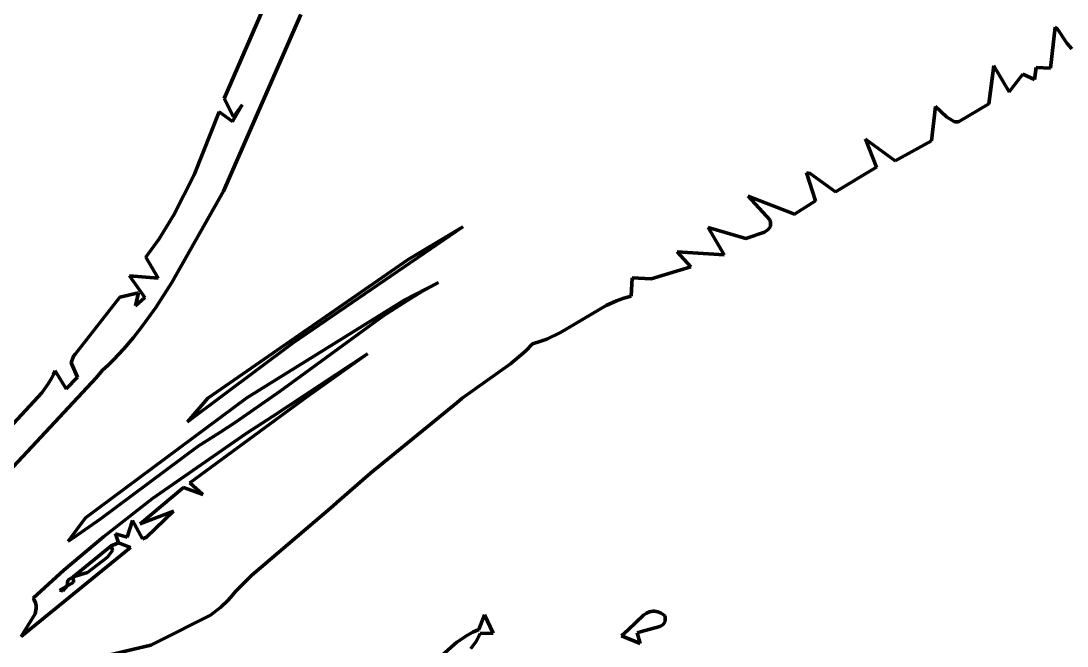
# Model space of a CAD drawing. Header units: millimetres. Extents: x 0 to 14.2, y 0 to 19.5.
# Drawn here: x 1.137 to 2.981, y 12.331 to 13.432 of the extents above; entities that cross this region are included whole.
import ezdxf

# ---------------------------------------------------------------- set-up
doc = ezdxf.new("R2010")
doc.units = ezdxf.units.MM
doc.layers.add('color#010101ff', color=7, linetype='CONTINUOUS', lineweight=100)
doc.layers.add('color#fdfdfdff', color=7, linetype='CONTINUOUS', lineweight=100)

msp = doc.modelspace()

# ---------------------------------------------------------------- linework, layer by layer
at = {"layer": 'color#010101ff'}
for p, q in [((1.4951, 13.2954), (1.5792, 13.4887)), ((1.6301, 13.4433), (1.4941, 13.1321)), ((2.9518, 13.3492), (2.9603, 13.4211)), ((2.9603, 13.4211), (2.9637, 13.4189)), ((2.9637, 13.4189), (2.9803, 13.3932)), ((2.9803, 13.3932), (2.9891, 13.383)), ((2.843, 13.286), (2.852, 13.3532)), ((2.852, 13.3532), (2.879, 13.3072)), ((2.879, 13.3072), (2.9028, 13.3385)), ((2.9028, 13.3385), (2.9237, 13.3287)), ((2.9237, 13.3287), (2.9263, 13.3499)), ((2.9263, 13.3499), (2.9518, 13.3492)), ((1.5117, 13.2632), (1.4951, 13.2954)), ((1.5098, 13.2547), (1.5268, 13.2844)), ((1.5268, 13.2844), (1.5117, 13.2632)), ((2.7419, 13.221), (2.749, 13.2816)), ((2.749, 13.2816), (2.7683, 13.2633)), ((2.7899, 13.2541), (2.843, 13.286)), ((1.4425, 13.1612), (1.4864, 13.2721)), ((1.4864, 13.2721), (1.5098, 13.2547)), ((2.7683, 13.2633), (2.7827, 13.2543)), ((2.7827, 13.2543), (2.7899, 13.2541)), ((2.6452, 13.1744), (2.6258, 13.224)), ((2.6258, 13.224), (2.6777, 13.1856)), ((2.6777, 13.1856), (2.7419, 13.221)), ((2.573, 13.1309), (2.6452, 13.1744)), ((1.4065, 13.0903), (1.4425, 13.1612)), ((2.5376, 13.1149), (2.5216, 13.1644)), ((2.5216, 13.1644), (2.5284, 13.1635)), ((2.5284, 13.1635), (2.573, 13.1309)), ((1.4941, 13.1321), (1.4031, 12.9713)), ((2.4569, 13.0818), (2.419, 13.1231)), ((2.419, 13.1231), (2.5008, 13.0916)), ((2.5008, 13.0916), (2.5376, 13.1149)), ((1.3804, 13.048), (1.4065, 13.0903)), ((2.4577, 13.0793), (2.4569, 13.0818)), ((2.4582, 13.0769), (2.4577, 13.0793)), ((2.4584, 13.0747), (2.4582, 13.0769)), ((1.9159, 13.0695), (1.6165, 12.8647)), ((1.8197, 13.012), (1.8997, 13.0602)), ((1.8997, 13.0602), (1.9159, 13.0695)), ((2.3767, 13.0202), (2.3483, 13.0682)), ((2.3483, 13.0682), (2.415, 13.0486)), ((2.4165, 13.0495), (2.4478, 13.0601)), ((2.4478, 13.0601), (2.4543, 13.0645)), ((2.4543, 13.0645), (2.4566, 13.0674)), ((2.4566, 13.0674), (2.458, 13.0707)), ((2.458, 13.0707), (2.4584, 13.0747)), ((1.3572, 13.0157), (1.3804, 13.048)), ((2.415, 13.0486), (2.4165, 13.0495)), ((2.318, 12.9988), (2.2935, 13.0251)), ((2.2935, 13.0251), (2.3767, 13.0202)), ((1.3788, 12.9787), (1.3572, 13.0157)), ((1.4662, 12.7677), (1.8197, 13.012)), ((1.3551, 12.9451), (1.3285, 12.983)), ((1.3285, 12.983), (1.3788, 12.9787)), ((2.2479, 12.9779), (2.318, 12.9988)), ((1.4031, 12.9713), (1.3745, 12.9271)), ((1.8126, 12.9402), (1.8731, 12.9712)), ((1.8731, 12.9712), (1.8448, 12.9557)), ((2.2124, 12.9471), (2.2146, 12.9794)), ((2.2146, 12.9794), (2.2479, 12.9779)), ((1.3114, 12.9454), (1.3443, 12.9528)), ((1.3443, 12.9528), (1.339, 12.93)), ((1.8448, 12.9557), (1.8171, 12.9392)), ((2.1994, 12.9435), (2.2124, 12.9471)), ((1.2333, 12.8454), (1.3114, 12.9454)), ((1.339, 12.93), (1.3551, 12.9451)), ((1.5351, 12.7682), (1.8126, 12.9402)), ((1.8171, 12.9392), (1.7765, 12.9131)), ((2.0881, 12.8831), (2.1687, 12.9307)), ((2.1687, 12.9307), (2.1868, 12.9389)), ((2.1868, 12.9389), (2.1994, 12.9435)), ((1.3745, 12.9271), (1.3514, 12.8951)), ((1.7765, 12.9131), (1.594, 12.7799)), ((1.3514, 12.8951), (1.3351, 12.8744)), ((1.3351, 12.8744), (1.318, 12.8544)), ((2.064, 12.8716), (2.0881, 12.8831)), ((1.318, 12.8544), (1.2999, 12.8351)), ((1.6165, 12.8647), (1.4303, 12.7256)), ((2.0265, 12.8505), (2.0384, 12.8633)), ((2.0384, 12.8633), (2.0515, 12.867)), ((2.0515, 12.867), (2.064, 12.8716)), ((1.2256, 12.8299), (1.2298, 12.8414)), ((1.2298, 12.8414), (1.2333, 12.8454)), ((1.5802, 12.7349), (1.7477, 12.8457)), ((1.7477, 12.8457), (1.6429, 12.771)), ((1.9999, 12.8282), (2.0265, 12.8505)), ((1.2365, 12.8045), (1.2256, 12.8299)), ((1.2905, 12.8257), (1.2809, 12.8166)), ((1.2999, 12.8351), (1.2905, 12.8257)), ((1.9147, 12.7676), (1.9999, 12.8282)), ((1.2697, 12.803), (1.1074, 12.6295)), ((1.1849, 12.7924), (1.1914, 12.8035)), ((1.1914, 12.8035), (1.1943, 12.8093)), ((1.1943, 12.8093), (1.197, 12.8153)), ((1.197, 12.8153), (1.2165, 12.7836)), ((1.2165, 12.7836), (1.2365, 12.8045)), ((1.2809, 12.8166), (1.2697, 12.803)), ((1.1736, 12.7767), (1.1849, 12.7924)), ((1.1166, 12.7153), (1.1736, 12.7767)), ((1.2506, 12.5565), (1.5351, 12.7682)), ((1.4303, 12.7256), (1.4662, 12.7677)), ((1.6429, 12.771), (1.4346, 12.6184)), ((1.594, 12.7799), (1.5148, 12.7243)), ((1.9061, 12.7597), (1.9147, 12.7676)), ((1.7533, 12.6355), (1.9061, 12.7597)), ((1.5342, 12.7051), (1.5802, 12.7349)), ((1.4876, 12.7069), (1.4491, 12.6829)), ((1.5148, 12.7243), (1.4876, 12.7069)), ((1.369, 12.5904), (1.5342, 12.7051)), ((1.4491, 12.6829), (1.2767, 12.5539)), ((1.6939, 12.5838), (1.7533, 12.6355)), ((1.4346, 12.6184), (1.4577, 12.5974)), ((1.4233, 12.6098), (1.347, 12.5459)), ((1.4577, 12.5974), (1.4233, 12.6098)), ((1.2823, 12.5232), (1.369, 12.5904)), ((1.6869, 12.5769), (1.6939, 12.5838)), ((1.347, 12.5459), (1.4058, 12.5681)), ((1.4058, 12.5681), (1.358, 12.5223)), ((1.5439, 12.4557), (1.6869, 12.5769)), ((1.2204, 12.5157), (1.2506, 12.5565)), ((1.2767, 12.5539), (1.23, 12.5218)), ((1.3336, 12.552), (1.3239, 12.5226)), ((1.3514, 12.5195), (1.3336, 12.552)), ((1.2125, 12.4642), (1.2823, 12.5232)), ((1.3239, 12.5226), (1.3035, 12.5286)), ((1.3035, 12.5286), (1.3087, 12.5122)), ((1.358, 12.5223), (1.3514, 12.5195)), ((1.3299, 12.5042), (1.1373, 12.3473)), ((1.23, 12.5218), (1.2204, 12.5157)), ((1.296, 12.5072), (1.2288, 12.4523)), ((1.3087, 12.5122), (1.296, 12.5072)), ((1.296, 12.5072), (1.3087, 12.5122)), ((1.2981, 12.4987), (1.296, 12.5072)), ((1.3087, 12.5122), (1.3299, 12.5042)), ((1.2542, 12.4599), (1.2892, 12.4871)), ((1.2892, 12.4871), (1.2981, 12.4987)), ((1.1586, 12.4148), (1.2125, 12.4642)), ((1.2288, 12.4523), (1.2194, 12.4465)), ((1.2288, 12.4523), (1.2542, 12.4599)), ((1.2293, 12.4428), (1.2288, 12.4523)), ((1.5152, 12.4267), (1.5439, 12.4557)), ((1.2185, 12.4367), (1.2055, 12.429)), ((1.2108, 12.4279), (1.2185, 12.4367)), ((1.2194, 12.4465), (1.2185, 12.4367)), ((1.2185, 12.4367), (1.2293, 12.4428)), ((1.1601, 12.4121), (1.1586, 12.4148)), ((1.1623, 12.4069), (1.1601, 12.4121)), ((1.2055, 12.429), (1.2055, 12.429)), ((1.2055, 12.429), (1.2108, 12.4279)), ((1.4893, 12.3993), (1.502, 12.4115)), ((1.502, 12.4115), (1.5098, 12.4205)), ((1.5098, 12.4205), (1.5152, 12.4267)), ((1.1621, 12.3872), (1.1638, 12.3968)), ((1.1635, 12.4018), (1.1623, 12.4069)), ((1.1638, 12.3968), (1.1635, 12.4018)), ((1.4708, 12.3851), (1.4893, 12.3993)), ((1.1373, 12.3473), (1.1621, 12.3872)), ((1.3764, 12.3373), (1.4708, 12.3851)), ((1.9538, 12.3854), (1.9442, 12.3595)), ((1.9696, 12.3534), (1.9538, 12.3854)), ((2.2344, 12.3852), (2.2073, 12.3589)), ((2.2397, 12.3885), (2.2344, 12.3852)), ((2.2452, 12.3908), (2.2397, 12.3885)), ((2.2479, 12.3915), (2.2452, 12.3908)), ((2.2508, 12.3919), (2.2479, 12.3915)), ((2.2537, 12.392), (2.2508, 12.3919)), ((2.2566, 12.3917), (2.2537, 12.392)), ((2.2596, 12.391), (2.2566, 12.3917)), ((2.2626, 12.3899), (2.2596, 12.391)), ((2.2656, 12.3884), (2.2626, 12.3899)), ((2.2688, 12.3864), (2.2656, 12.3884)), ((2.272, 12.3839), (2.2688, 12.3864)), ((2.2708, 12.3711), (2.2723, 12.3746)), ((2.2725, 12.3812), (2.272, 12.3839)), ((2.2723, 12.3746), (2.2727, 12.3766)), ((2.2728, 12.3788), (2.2725, 12.3812)), ((2.2727, 12.3766), (2.2728, 12.3788)), ((1.9442, 12.3595), (1.9337, 12.3551)), ((2.2073, 12.3589), (2.1958, 12.3483)), ((2.2234, 12.3536), (2.2306, 12.3564)), ((2.2306, 12.3564), (2.2632, 12.3648)), ((2.2632, 12.3648), (2.2683, 12.3682)), ((2.2683, 12.3682), (2.2708, 12.3711)), ((1.9238, 12.3498), (1.9055, 12.3374)), ((1.9337, 12.3551), (1.9238, 12.3498)), ((1.9301, 12.3264), (1.9396, 12.3384)), ((1.9396, 12.3384), (1.9464, 12.3526)), ((1.9464, 12.3526), (1.9696, 12.3534)), ((2.1958, 12.3483), (2.2282, 12.3351)), ((2.2282, 12.3351), (2.2234, 12.3536)), ((1.2088, 12.295), (1.3659, 12.3323)), ((1.3659, 12.3323), (1.3764, 12.3373)), ((1.9055, 12.3374), (1.8428, 12.2823))]:
    msp.add_line(p, q, dxfattribs=at)
at = {"layer": 'color#fdfdfdff'}
for p, q in [((1.5792, 13.4887), (1.4951, 13.2954)), ((1.4941, 13.1321), (1.6301, 13.4433)), ((2.9603, 13.4211), (2.9518, 13.3492)), ((2.9637, 13.4189), (2.9603, 13.4211)), ((2.9803, 13.3932), (2.9637, 13.4189)), ((2.9891, 13.383), (2.9803, 13.3932)), ((2.852, 13.3532), (2.843, 13.286)), ((2.879, 13.3072), (2.852, 13.3532)), ((2.9028, 13.3385), (2.879, 13.3072)), ((2.9237, 13.3287), (2.9028, 13.3385)), ((2.9263, 13.3499), (2.9237, 13.3287)), ((2.9518, 13.3492), (2.9263, 13.3499)), ((1.4951, 13.2954), (1.5117, 13.2632)), ((1.5268, 13.2844), (1.5098, 13.2547)), ((1.5117, 13.2632), (1.5268, 13.2844)), ((2.749, 13.2816), (2.7419, 13.221)), ((2.7683, 13.2633), (2.749, 13.2816)), ((2.843, 13.286), (2.7899, 13.2541)), ((1.4864, 13.2721), (1.4425, 13.1612)), ((1.5098, 13.2547), (1.4864, 13.2721)), ((2.7827, 13.2543), (2.7683, 13.2633)), ((2.7899, 13.2541), (2.7827, 13.2543)), ((2.6777, 13.1856), (2.6258, 13.224)), ((2.6258, 13.224), (2.6452, 13.1744)), ((2.7419, 13.221), (2.6777, 13.1856)), ((2.6452, 13.1744), (2.573, 13.1309)), ((1.4425, 13.1612), (1.4065, 13.0903)), ((2.5284, 13.1635), (2.5216, 13.1644)), ((2.5216, 13.1644), (2.5376, 13.1149)), ((2.573, 13.1309), (2.5284, 13.1635)), ((1.4031, 12.9713), (1.4941, 13.1321)), ((2.5008, 13.0916), (2.419, 13.1231)), ((2.419, 13.1231), (2.4569, 13.0818)), ((2.5376, 13.1149), (2.5008, 13.0916)), ((1.4065, 13.0903), (1.3804, 13.048)), ((2.4569, 13.0818), (2.4577, 13.0793)), ((2.4577, 13.0793), (2.4582, 13.0769)), ((2.4582, 13.0769), (2.4584, 13.0747)), ((1.6165, 12.8647), (1.9159, 13.0695)), ((1.8997, 13.0602), (1.8197, 13.012)), ((1.9159, 13.0695), (1.8997, 13.0602)), ((2.415, 13.0486), (2.3483, 13.0682)), ((2.3483, 13.0682), (2.3767, 13.0202)), ((2.4478, 13.0601), (2.4165, 13.0495)), ((2.4543, 13.0645), (2.4478, 13.0601)), ((2.4566, 13.0674), (2.4543, 13.0645)), ((2.458, 13.0707), (2.4566, 13.0674)), ((2.4584, 13.0747), (2.458, 13.0707)), ((1.3804, 13.048), (1.3572, 13.0157)), ((2.4165, 13.0495), (2.415, 13.0486)), ((2.3767, 13.0202), (2.2935, 13.0251)), ((2.2935, 13.0251), (2.318, 12.9988)), ((1.3572, 13.0157), (1.3788, 12.9787)), ((1.8197, 13.012), (1.4662, 12.7677)), ((1.3788, 12.9787), (1.3285, 12.983)), ((1.3285, 12.983), (1.3551, 12.9451)), ((2.318, 12.9988), (2.2479, 12.9779)), ((1.3745, 12.9271), (1.4031, 12.9713)), ((1.8731, 12.9712), (1.8126, 12.9402)), ((1.8448, 12.9557), (1.8731, 12.9712)), ((2.2146, 12.9794), (2.2124, 12.9471)), ((2.2479, 12.9779), (2.2146, 12.9794)), ((1.3443, 12.9528), (1.3114, 12.9454)), ((1.339, 12.93), (1.3443, 12.9528)), ((1.8171, 12.9392), (1.8448, 12.9557)), ((2.2124, 12.9471), (2.1994, 12.9435)), ((1.3114, 12.9454), (1.2333, 12.8454)), ((1.3551, 12.9451), (1.339, 12.93)), ((1.8126, 12.9402), (1.5351, 12.7682)), ((1.7765, 12.9131), (1.8171, 12.9392)), ((2.1687, 12.9307), (2.0881, 12.8831)), ((2.1868, 12.9389), (2.1687, 12.9307)), ((2.1994, 12.9435), (2.1868, 12.9389)), ((1.3514, 12.8951), (1.3745, 12.9271)), ((1.594, 12.7799), (1.7765, 12.9131)), ((1.3351, 12.8744), (1.3514, 12.8951)), ((1.318, 12.8544), (1.3351, 12.8744)), ((2.0881, 12.8831), (2.064, 12.8716)), ((1.2999, 12.8351), (1.318, 12.8544)), ((1.4303, 12.7256), (1.6165, 12.8647)), ((2.0384, 12.8633), (2.0265, 12.8505)), ((2.0515, 12.867), (2.0384, 12.8633)), ((2.064, 12.8716), (2.0515, 12.867)), ((1.2298, 12.8414), (1.2256, 12.8299)), ((1.2333, 12.8454), (1.2298, 12.8414)), ((1.7477, 12.8457), (1.5802, 12.7349)), ((1.6429, 12.771), (1.7477, 12.8457)), ((2.0265, 12.8505), (1.9999, 12.8282)), ((1.2256, 12.8299), (1.2365, 12.8045)), ((1.2809, 12.8166), (1.2905, 12.8257)), ((1.2905, 12.8257), (1.2999, 12.8351)), ((1.9999, 12.8282), (1.9147, 12.7676)), ((1.1074, 12.6295), (1.2697, 12.803)), ((1.1914, 12.8035), (1.1849, 12.7924)), ((1.1943, 12.8093), (1.1914, 12.8035)), ((1.197, 12.8153), (1.1943, 12.8093)), ((1.2165, 12.7836), (1.197, 12.8153)), ((1.2365, 12.8045), (1.2165, 12.7836)), ((1.2697, 12.803), (1.2809, 12.8166)), ((1.1849, 12.7924), (1.1736, 12.7767)), ((1.1736, 12.7767), (1.1166, 12.7153)), ((1.5351, 12.7682), (1.2506, 12.5565)), ((1.4662, 12.7677), (1.4303, 12.7256)), ((1.4346, 12.6184), (1.6429, 12.771)), ((1.5148, 12.7243), (1.594, 12.7799)), ((1.9147, 12.7676), (1.9061, 12.7597)), ((1.9061, 12.7597), (1.7533, 12.6355)), ((1.5802, 12.7349), (1.5342, 12.7051)), ((1.4491, 12.6829), (1.4876, 12.7069)), ((1.4876, 12.7069), (1.5148, 12.7243)), ((1.5342, 12.7051), (1.369, 12.5904)), ((1.2767, 12.5539), (1.4491, 12.6829)), ((1.7533, 12.6355), (1.6939, 12.5838)), ((1.4577, 12.5974), (1.4346, 12.6184)), ((1.347, 12.5459), (1.4233, 12.6098)), ((1.4233, 12.6098), (1.4577, 12.5974)), ((1.369, 12.5904), (1.2823, 12.5232)), ((1.6939, 12.5838), (1.6869, 12.5769)), ((1.4058, 12.5681), (1.347, 12.5459)), ((1.358, 12.5223), (1.4058, 12.5681)), ((1.6869, 12.5769), (1.5439, 12.4557)), ((1.2506, 12.5565), (1.2204, 12.5157)), ((1.23, 12.5218), (1.2767, 12.5539)), ((1.3239, 12.5226), (1.3336, 12.552)), ((1.3336, 12.552), (1.3514, 12.5195)), ((1.2823, 12.5232), (1.2125, 12.4642)), ((1.3087, 12.5122), (1.3035, 12.5286)), ((1.3035, 12.5286), (1.3239, 12.5226)), ((1.3514, 12.5195), (1.358, 12.5223)), ((1.1373, 12.3473), (1.3299, 12.5042)), ((1.2204, 12.5157), (1.23, 12.5218)), ((1.2288, 12.4523), (1.296, 12.5072)), ((1.296, 12.5072), (1.3087, 12.5122)), ((1.3087, 12.5122), (1.296, 12.5072)), ((1.296, 12.5072), (1.2981, 12.4987)), ((1.3299, 12.5042), (1.3087, 12.5122)), ((1.2892, 12.4871), (1.2542, 12.4599)), ((1.2981, 12.4987), (1.2892, 12.4871)), ((1.2125, 12.4642), (1.1586, 12.4148)), ((1.2194, 12.4465), (1.2288, 12.4523)), ((1.2542, 12.4599), (1.2288, 12.4523)), ((1.2288, 12.4523), (1.2293, 12.4428)), ((1.5439, 12.4557), (1.5152, 12.4267)), ((1.2055, 12.429), (1.2185, 12.4367)), ((1.2185, 12.4367), (1.2108, 12.4279)), ((1.2185, 12.4367), (1.2194, 12.4465)), ((1.2293, 12.4428), (1.2185, 12.4367)), ((1.1586, 12.4148), (1.1601, 12.4121)), ((1.1601, 12.4121), (1.1623, 12.4069)), ((1.2108, 12.4279), (1.2055, 12.429)), ((1.2055, 12.429), (1.2055, 12.429)), ((1.502, 12.4115), (1.4893, 12.3993)), ((1.5098, 12.4205), (1.502, 12.4115)), ((1.5152, 12.4267), (1.5098, 12.4205)), ((1.1638, 12.3968), (1.1621, 12.3872)), ((1.1623, 12.4069), (1.1635, 12.4018)), ((1.1635, 12.4018), (1.1638, 12.3968)), ((1.4893, 12.3993), (1.4708, 12.3851)), ((1.1621, 12.3872), (1.1373, 12.3473)), ((1.4708, 12.3851), (1.3764, 12.3373)), ((1.9442, 12.3595), (1.9538, 12.3854)), ((1.9538, 12.3854), (1.9696, 12.3534)), ((2.2073, 12.3589), (2.2344, 12.3852)), ((2.2344, 12.3852), (2.2397, 12.3885)), ((2.2397, 12.3885), (2.2452, 12.3908)), ((2.2452, 12.3908), (2.2479, 12.3915)), ((2.2479, 12.3915), (2.2508, 12.3919)), ((2.2508, 12.3919), (2.2537, 12.392)), ((2.2537, 12.392), (2.2566, 12.3917)), ((2.2566, 12.3917), (2.2596, 12.391)), ((2.2596, 12.391), (2.2626, 12.3899)), ((2.2626, 12.3899), (2.2656, 12.3884)), ((2.2656, 12.3884), (2.2688, 12.3864)), ((2.2688, 12.3864), (2.272, 12.3839)), ((2.2723, 12.3746), (2.2708, 12.3711)), ((2.272, 12.3839), (2.2725, 12.3812)), ((2.2727, 12.3766), (2.2723, 12.3746)), ((2.2725, 12.3812), (2.2728, 12.3788)), ((2.2728, 12.3788), (2.2727, 12.3766)), ((1.9337, 12.3551), (1.9442, 12.3595)), ((2.1958, 12.3483), (2.2073, 12.3589)), ((2.2306, 12.3564), (2.2234, 12.3536)), ((2.2632, 12.3648), (2.2306, 12.3564)), ((2.2683, 12.3682), (2.2632, 12.3648)), ((2.2708, 12.3711), (2.2683, 12.3682)), ((1.9055, 12.3374), (1.9238, 12.3498)), ((1.9238, 12.3498), (1.9337, 12.3551)), ((1.9396, 12.3384), (1.9301, 12.3264)), ((1.9464, 12.3526), (1.9396, 12.3384)), ((1.9696, 12.3534), (1.9464, 12.3526)), ((2.2282, 12.3351), (2.1958, 12.3483)), ((2.2234, 12.3536), (2.2282, 12.3351)), ((1.3659, 12.3323), (1.2088, 12.295)), ((1.3764, 12.3373), (1.3659, 12.3323)), ((1.8428, 12.2823), (1.9055, 12.3374))]:
    msp.add_line(p, q, dxfattribs=at)

doc.saveas('drawing.dxf')
